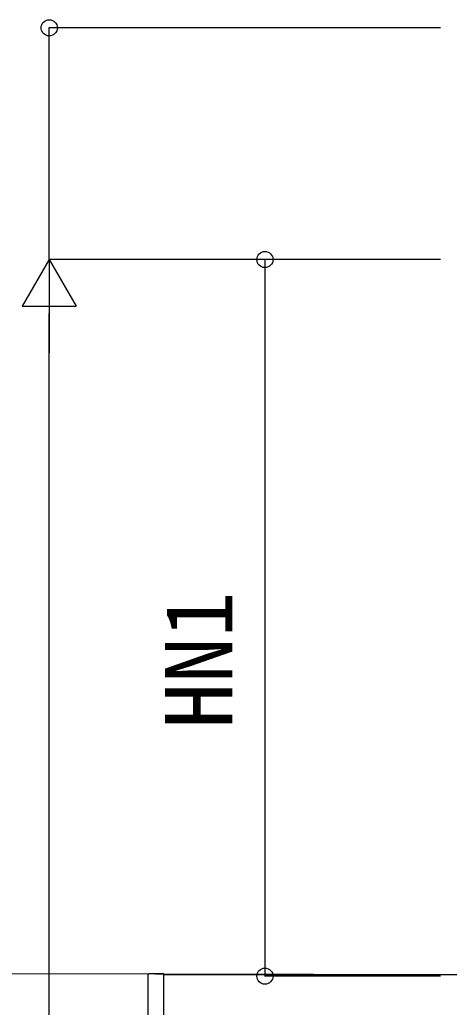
# Model space of a CAD drawing. Units: millimetres, scale not verified. Extents: x -13125 to 13125, y -19500 to 19405.
# Drawn here: x 6603 to 7798, y 1533 to 4282 of the extents above; entities that cross this region are included whole.
import ezdxf
from ezdxf.enums import TextEntityAlignment as Align

# ---------------------------------------------------------------- set-up
doc = ezdxf.new("R2010")
doc.units = ezdxf.units.MM
doc.header["$LTSCALE"] = 100
doc.layers.add('0-4_YKK_A1', color=4, linetype='Continuous')
doc.layers.add('0-5_YKK_D', color=6, linetype='Continuous')
doc.styles.add('ＭＳ ゴシック', font='')
doc.styles.get('ＭＳ ゴシック').set_extended_font_data('MS Gothic')

msp = doc.modelspace()

# ---------------------------------------------------------------- linework, layer by layer
at = {"layer": '0-4_YKK_A1'}
for p, q in [((9992.4, 1619.2), (-6904.5, 1649.9)), ((6959.9, 1483.1), (6959.9, 1623.3)), ((6960.2, 1624.1), (6960.1, 1624)), ((6960.2, 1624.1), (6962.5, 1626.3)), ((6962.6, 1626.4), (6962.5, 1626.3)), ((6963.3, 1626.7), (7001.9, 1626.7)), ((7002.9, 1625.7), (7002.9, 1623.3))]:
    msp.add_line(p, q, dxfattribs=at)
for points in [[(7002.9, 1624.2), (9682.4, 1624.2), (9682.4, 1482.2)], [(7002.9, 1623.3), (7002.9, 1483.1), (7002.9, 1480.7)]]:
    msp.add_lwpolyline(points, dxfattribs=at)
for centre, start, end in [((6960.9, 1623.3), 135, 180), ((6963.3, 1625.7), 90, 135), ((7001.9, 1625.7), 0, 90)]:
    msp.add_arc(centre, 1, start, end, dxfattribs=at)
at = {"layer": '0-5_YKK_D'}
for p, q in [((7773, 4259.2), (6683.9, 4259.2)), ((6684.9, 3614.2), (6684.9, 4259.2)), ((6684.9, 3614.2), (6609.9, 3484.3)), ((7773, 3614.2), (6683.9, 3614.2)), ((7773, 3614.2), (6683.9, 3614.2)), ((6684.9, 3614.2), (6759.9, 3484.3)), ((6684.9, 3614.2), (6684.9, 3354.4)), ((7773, 3614.2), (7283.9, 3614.2)), ((7284.9, 3614.2), (7284.9, 1619.2)), ((6609.9, 3484.3), (6759.9, 3484.3)), ((6684.9, 1069.2), (6684.9, 3464.2)), ((7773, 1619.2), (7283.9, 1619.2))]:
    msp.add_line(p, q, dxfattribs=at)
for centre in [(6684.9, 4259.2), (7284.9, 3614.2), (7284.9, 1619.2)]:
    msp.add_circle(centre, 22.5, dxfattribs=at)

# ---------------------------------------------------------------- texts
at = {"layer": '0-5_YKK_D', "style": 'ＭＳ ゴシック'}
msp.add_text('HN1', height=187, rotation=90, dxfattribs=at).set_placement((7249.9, 2308.1), align=Align.BOTTOM_LEFT)

doc.saveas('drawing.dxf')
